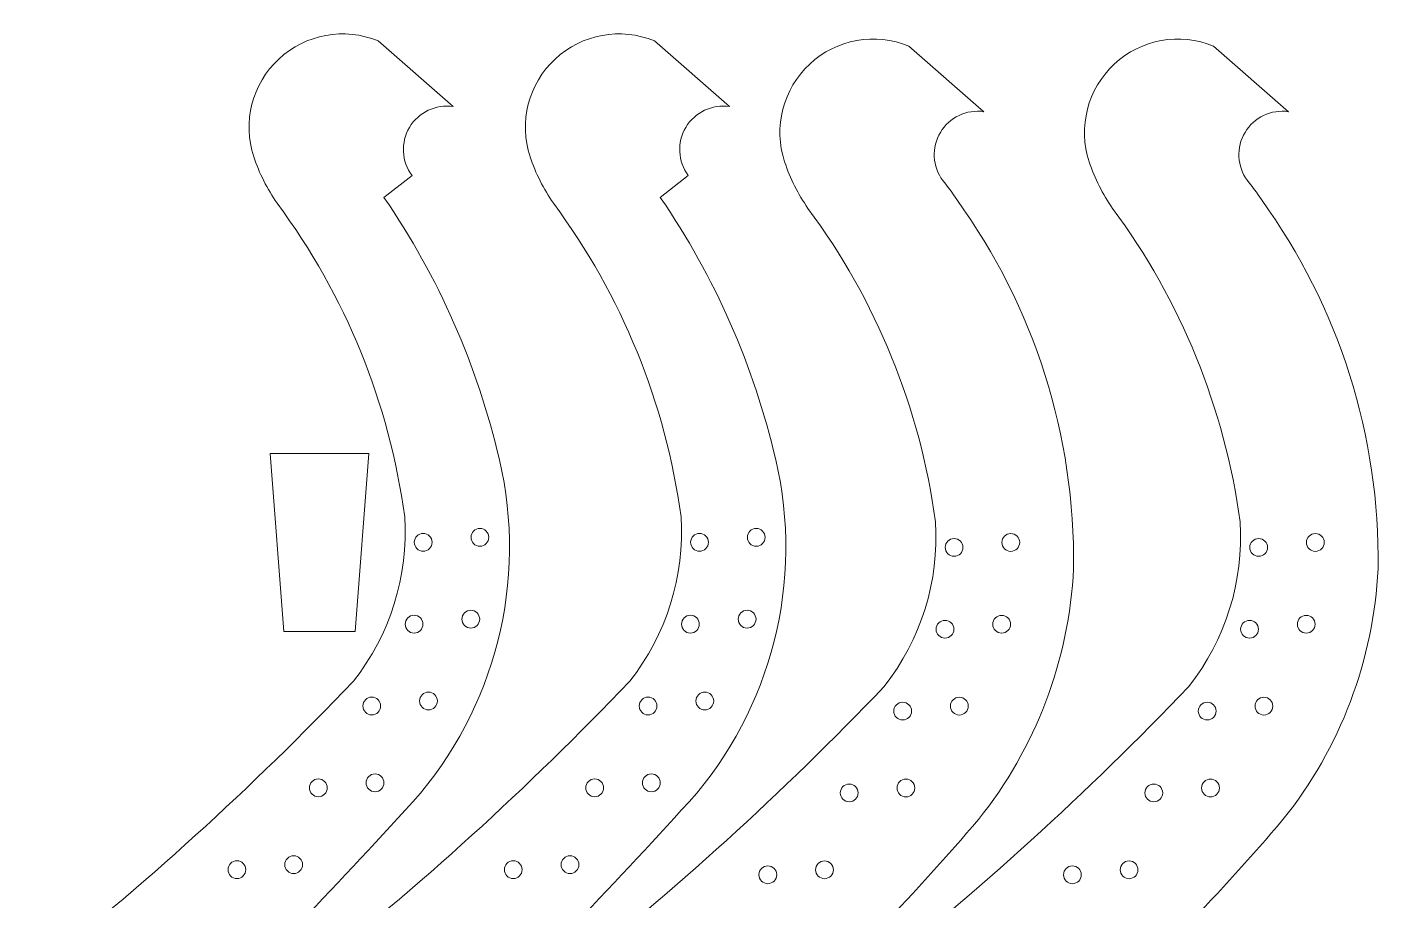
# Model space of a CAD drawing. Header units: inches. Extents: x 0.1 to 22.3, y 0.1 to 24.4.
# Drawn here: x 3.26 to 22.27, y 12.1 to 24.38 of the extents above; entities that cross this region are included whole.
import ezdxf

# ---------------------------------------------------------------- set-up
doc = ezdxf.new("R2010")
doc.units = ezdxf.units.IN
doc.header["$MEASUREMENT"] = 0
doc.layers.add('cut', color=6, linetype='Continuous', lineweight=0)

msp = doc.modelspace()

# ---------------------------------------------------------------- linework, layer by layer
at = {"layer": 'cut', "color": 6, "lineweight": 9, "true_color": 0xff00ff}
for points, knots in [([(8.194, 24.184), (7.719, 24.379), (7.174, 24.28), (6.798, 23.93), (6.798, 23.93), (6.422, 23.58), (6.285, 23.044), (6.446, 22.556)], [0, 0, 0, 0, 0.333333, 0.333333, 0.333333, 0.333333, 1, 1, 1, 1]), ([(12.078, 24.184), (11.603, 24.379), (11.058, 24.28), (10.682, 23.93), (10.682, 23.93), (10.306, 23.58), (10.169, 23.044), (10.33, 22.556)], [0, 0, 0, 0, 0.333333, 0.333333, 0.333333, 0.333333, 1, 1, 1, 1]), ([(15.655, 24.112), (15.18, 24.307), (14.635, 24.208), (14.26, 23.859), (14.26, 23.859), (13.884, 23.509), (13.746, 22.972), (13.907, 22.485)], [0, 0, 0, 0, 0.333333, 0.333333, 0.333333, 0.333333, 1, 1, 1, 1]), ([(19.936, 24.112), (19.462, 24.307), (18.917, 24.208), (18.541, 23.859), (18.541, 23.859), (18.165, 23.509), (18.027, 22.972), (18.188, 22.485)], [0, 0, 0, 0, 0.333333, 0.333333, 0.333333, 0.333333, 1, 1, 1, 1]), ([(9.248, 23.262), (9.003, 23.298), (8.762, 23.183), (8.635, 22.97), (8.635, 22.97), (8.509, 22.758), (8.522, 22.491), (8.67, 22.293)], [0, 0, 0, 0, 0.333333, 0.333333, 0.333333, 0.333333, 1, 1, 1, 1]), ([(13.131, 23.262), (12.887, 23.298), (12.645, 23.183), (12.519, 22.97), (12.519, 22.97), (12.392, 22.758), (12.406, 22.491), (12.553, 22.293)], [0, 0, 0, 0, 0.333333, 0.333333, 0.333333, 0.333333, 1, 1, 1, 1]), ([(16.709, 23.19), (16.465, 23.226), (16.223, 23.111), (16.096, 22.899), (16.096, 22.899), (15.97, 22.687), (15.984, 22.419), (16.131, 22.221)], [0, 0, 0, 0, 0.333333, 0.333333, 0.333333, 0.333333, 1, 1, 1, 1]), ([(20.99, 23.19), (20.746, 23.226), (20.504, 23.111), (20.378, 22.899), (20.378, 22.899), (20.251, 22.687), (20.265, 22.419), (20.412, 22.221)], [0, 0, 0, 0, 0.333333, 0.333333, 0.333333, 0.333333, 1, 1, 1, 1]), ([(9.624, 17.334), (9.555, 17.334), (9.499, 17.278), (9.499, 17.209), (9.499, 17.209), (9.499, 17.14), (9.555, 17.084), (9.624, 17.084), (9.624, 17.084), (9.693, 17.084), (9.749, 17.14), (9.749, 17.209), (9.749, 17.209), (9.749, 17.278), (9.693, 17.334), (9.624, 17.334)], [0, 0, 0, 0, 0.2, 0.2, 0.2, 0.2, 0.4, 0.4, 0.4, 0.4, 0.6, 0.6, 0.6, 0.6, 1, 1, 1, 1]), ([(13.508, 17.334), (13.439, 17.334), (13.383, 17.278), (13.383, 17.209), (13.383, 17.209), (13.383, 17.14), (13.439, 17.084), (13.508, 17.084), (13.508, 17.084), (13.577, 17.084), (13.633, 17.14), (13.633, 17.209), (13.633, 17.209), (13.633, 17.278), (13.577, 17.334), (13.508, 17.334)], [0, 0, 0, 0, 0.2, 0.2, 0.2, 0.2, 0.4, 0.4, 0.4, 0.4, 0.6, 0.6, 0.6, 0.6, 1, 1, 1, 1]), ([(8.827, 17.264), (8.758, 17.264), (8.702, 17.208), (8.702, 17.139), (8.702, 17.139), (8.702, 17.07), (8.758, 17.014), (8.827, 17.014), (8.827, 17.014), (8.896, 17.014), (8.952, 17.07), (8.952, 17.139), (8.952, 17.139), (8.952, 17.208), (8.896, 17.264), (8.827, 17.264)], [0, 0, 0, 0, 0.2, 0.2, 0.2, 0.2, 0.4, 0.4, 0.4, 0.4, 0.6, 0.6, 0.6, 0.6, 1, 1, 1, 1]), ([(12.711, 17.264), (12.642, 17.264), (12.586, 17.208), (12.586, 17.139), (12.586, 17.139), (12.586, 17.07), (12.642, 17.014), (12.711, 17.014), (12.711, 17.014), (12.78, 17.014), (12.836, 17.07), (12.836, 17.139), (12.836, 17.139), (12.836, 17.208), (12.78, 17.264), (12.711, 17.264)], [0, 0, 0, 0, 0.2, 0.2, 0.2, 0.2, 0.4, 0.4, 0.4, 0.4, 0.6, 0.6, 0.6, 0.6, 1, 1, 1, 1]), ([(16.289, 17.192), (16.22, 17.192), (16.164, 17.136), (16.164, 17.067), (16.164, 17.067), (16.164, 16.998), (16.22, 16.942), (16.289, 16.942), (16.289, 16.942), (16.358, 16.942), (16.414, 16.998), (16.414, 17.067), (16.414, 17.067), (16.414, 17.136), (16.358, 17.192), (16.289, 17.192)], [0, 0, 0, 0, 0.2, 0.2, 0.2, 0.2, 0.4, 0.4, 0.4, 0.4, 0.6, 0.6, 0.6, 0.6, 1, 1, 1, 1]), ([(17.086, 17.262), (17.017, 17.262), (16.961, 17.206), (16.961, 17.137), (16.961, 17.137), (16.961, 17.068), (17.017, 17.012), (17.086, 17.012), (17.086, 17.012), (17.155, 17.012), (17.211, 17.068), (17.211, 17.137), (17.211, 17.137), (17.211, 17.206), (17.155, 17.262), (17.086, 17.262)], [0, 0, 0, 0, 0.2, 0.2, 0.2, 0.2, 0.4, 0.4, 0.4, 0.4, 0.6, 0.6, 0.6, 0.6, 1, 1, 1, 1]), ([(20.57, 17.192), (20.501, 17.192), (20.445, 17.136), (20.445, 17.067), (20.445, 17.067), (20.445, 16.998), (20.501, 16.942), (20.57, 16.942), (20.57, 16.942), (20.639, 16.942), (20.695, 16.998), (20.695, 17.067), (20.695, 17.067), (20.695, 17.136), (20.639, 17.192), (20.57, 17.192)], [0, 0, 0, 0, 0.2, 0.2, 0.2, 0.2, 0.4, 0.4, 0.4, 0.4, 0.6, 0.6, 0.6, 0.6, 1, 1, 1, 1]), ([(21.367, 17.262), (21.298, 17.262), (21.242, 17.206), (21.242, 17.137), (21.242, 17.137), (21.242, 17.068), (21.298, 17.012), (21.367, 17.012), (21.367, 17.012), (21.436, 17.012), (21.492, 17.068), (21.492, 17.137), (21.492, 17.137), (21.492, 17.206), (21.436, 17.262), (21.367, 17.262)], [0, 0, 0, 0, 0.2, 0.2, 0.2, 0.2, 0.4, 0.4, 0.4, 0.4, 0.6, 0.6, 0.6, 0.6, 1, 1, 1, 1]), ([(9.496, 16.184), (9.427, 16.184), (9.371, 16.128), (9.371, 16.059), (9.371, 16.059), (9.371, 15.99), (9.427, 15.934), (9.496, 15.934), (9.496, 15.934), (9.565, 15.934), (9.621, 15.99), (9.621, 16.059), (9.621, 16.059), (9.621, 16.128), (9.565, 16.184), (9.496, 16.184)], [0, 0, 0, 0, 0.2, 0.2, 0.2, 0.2, 0.4, 0.4, 0.4, 0.4, 0.6, 0.6, 0.6, 0.6, 1, 1, 1, 1]), ([(13.38, 16.184), (13.311, 16.184), (13.255, 16.128), (13.255, 16.059), (13.255, 16.059), (13.255, 15.99), (13.311, 15.934), (13.38, 15.934), (13.38, 15.934), (13.449, 15.934), (13.505, 15.99), (13.505, 16.059), (13.505, 16.059), (13.505, 16.128), (13.449, 16.184), (13.38, 16.184)], [0, 0, 0, 0, 0.2, 0.2, 0.2, 0.2, 0.4, 0.4, 0.4, 0.4, 0.6, 0.6, 0.6, 0.6, 1, 1, 1, 1]), ([(8.699, 16.114), (8.63, 16.114), (8.574, 16.058), (8.574, 15.989), (8.574, 15.989), (8.574, 15.92), (8.63, 15.864), (8.699, 15.864), (8.699, 15.864), (8.768, 15.864), (8.824, 15.92), (8.824, 15.989), (8.824, 15.989), (8.824, 16.058), (8.768, 16.114), (8.699, 16.114)], [0, 0, 0, 0, 0.2, 0.2, 0.2, 0.2, 0.4, 0.4, 0.4, 0.4, 0.6, 0.6, 0.6, 0.6, 1, 1, 1, 1]), ([(12.583, 16.114), (12.514, 16.114), (12.458, 16.058), (12.458, 15.989), (12.458, 15.989), (12.458, 15.92), (12.514, 15.864), (12.583, 15.864), (12.583, 15.864), (12.652, 15.864), (12.708, 15.92), (12.708, 15.989), (12.708, 15.989), (12.708, 16.058), (12.652, 16.114), (12.583, 16.114)], [0, 0, 0, 0, 0.2, 0.2, 0.2, 0.2, 0.4, 0.4, 0.4, 0.4, 0.6, 0.6, 0.6, 0.6, 1, 1, 1, 1]), ([(16.161, 16.042), (16.092, 16.042), (16.036, 15.986), (16.036, 15.917), (16.036, 15.917), (16.036, 15.848), (16.092, 15.792), (16.161, 15.792), (16.161, 15.792), (16.23, 15.792), (16.286, 15.848), (16.286, 15.917), (16.286, 15.917), (16.286, 15.986), (16.23, 16.042), (16.161, 16.042)], [0, 0, 0, 0, 0.2, 0.2, 0.2, 0.2, 0.4, 0.4, 0.4, 0.4, 0.6, 0.6, 0.6, 0.6, 1, 1, 1, 1]), ([(16.958, 16.112), (16.889, 16.112), (16.833, 16.056), (16.833, 15.987), (16.833, 15.987), (16.833, 15.918), (16.889, 15.862), (16.958, 15.862), (16.958, 15.862), (17.027, 15.862), (17.083, 15.918), (17.083, 15.987), (17.083, 15.987), (17.083, 16.056), (17.027, 16.112), (16.958, 16.112)], [0, 0, 0, 0, 0.2, 0.2, 0.2, 0.2, 0.4, 0.4, 0.4, 0.4, 0.6, 0.6, 0.6, 0.6, 1, 1, 1, 1]), ([(20.442, 16.042), (20.373, 16.042), (20.317, 15.986), (20.317, 15.917), (20.317, 15.917), (20.317, 15.848), (20.373, 15.792), (20.442, 15.792), (20.442, 15.792), (20.511, 15.792), (20.567, 15.848), (20.567, 15.917), (20.567, 15.917), (20.567, 15.986), (20.511, 16.042), (20.442, 16.042)], [0, 0, 0, 0, 0.2, 0.2, 0.2, 0.2, 0.4, 0.4, 0.4, 0.4, 0.6, 0.6, 0.6, 0.6, 1, 1, 1, 1]), ([(21.239, 16.112), (21.17, 16.112), (21.114, 16.056), (21.114, 15.987), (21.114, 15.987), (21.114, 15.918), (21.17, 15.862), (21.239, 15.862), (21.239, 15.862), (21.308, 15.862), (21.364, 15.918), (21.364, 15.987), (21.364, 15.987), (21.364, 16.056), (21.308, 16.112), (21.239, 16.112)], [0, 0, 0, 0, 0.2, 0.2, 0.2, 0.2, 0.4, 0.4, 0.4, 0.4, 0.6, 0.6, 0.6, 0.6, 1, 1, 1, 1]), ([(8.901, 15.034), (8.832, 15.034), (8.776, 14.978), (8.776, 14.909), (8.776, 14.909), (8.776, 14.84), (8.832, 14.784), (8.901, 14.784), (8.901, 14.784), (8.97, 14.784), (9.026, 14.84), (9.026, 14.909), (9.026, 14.909), (9.026, 14.978), (8.97, 15.034), (8.901, 15.034)], [0, 0, 0, 0, 0.2, 0.2, 0.2, 0.2, 0.4, 0.4, 0.4, 0.4, 0.6, 0.6, 0.6, 0.6, 1, 1, 1, 1]), ([(12.785, 15.034), (12.716, 15.034), (12.66, 14.978), (12.66, 14.909), (12.66, 14.909), (12.66, 14.84), (12.716, 14.784), (12.785, 14.784), (12.785, 14.784), (12.854, 14.784), (12.91, 14.84), (12.91, 14.909), (12.91, 14.909), (12.91, 14.978), (12.854, 15.034), (12.785, 15.034)], [0, 0, 0, 0, 0.2, 0.2, 0.2, 0.2, 0.4, 0.4, 0.4, 0.4, 0.6, 0.6, 0.6, 0.6, 1, 1, 1, 1]), ([(8.104, 14.964), (8.035, 14.964), (7.979, 14.908), (7.979, 14.839), (7.979, 14.839), (7.979, 14.77), (8.035, 14.714), (8.104, 14.714), (8.104, 14.714), (8.174, 14.714), (8.229, 14.77), (8.229, 14.839), (8.229, 14.839), (8.229, 14.908), (8.174, 14.964), (8.104, 14.964)], [0, 0, 0, 0, 0.2, 0.2, 0.2, 0.2, 0.4, 0.4, 0.4, 0.4, 0.6, 0.6, 0.6, 0.6, 1, 1, 1, 1]), ([(11.988, 14.964), (11.919, 14.964), (11.863, 14.908), (11.863, 14.839), (11.863, 14.839), (11.863, 14.77), (11.919, 14.714), (11.988, 14.714), (11.988, 14.714), (12.057, 14.714), (12.113, 14.77), (12.113, 14.839), (12.113, 14.839), (12.113, 14.908), (12.057, 14.964), (11.988, 14.964)], [0, 0, 0, 0, 0.2, 0.2, 0.2, 0.2, 0.4, 0.4, 0.4, 0.4, 0.6, 0.6, 0.6, 0.6, 1, 1, 1, 1]), ([(15.566, 14.892), (15.497, 14.892), (15.441, 14.836), (15.441, 14.767), (15.441, 14.767), (15.441, 14.698), (15.497, 14.642), (15.566, 14.642), (15.566, 14.642), (15.635, 14.642), (15.691, 14.698), (15.691, 14.767), (15.691, 14.767), (15.691, 14.836), (15.635, 14.892), (15.566, 14.892)], [0, 0, 0, 0, 0.2, 0.2, 0.2, 0.2, 0.4, 0.4, 0.4, 0.4, 0.6, 0.6, 0.6, 0.6, 1, 1, 1, 1]), ([(16.363, 14.962), (16.294, 14.962), (16.238, 14.906), (16.238, 14.837), (16.238, 14.837), (16.238, 14.768), (16.294, 14.712), (16.363, 14.712), (16.363, 14.712), (16.432, 14.712), (16.488, 14.768), (16.488, 14.837), (16.488, 14.837), (16.488, 14.906), (16.432, 14.962), (16.363, 14.962)], [0, 0, 0, 0, 0.2, 0.2, 0.2, 0.2, 0.4, 0.4, 0.4, 0.4, 0.6, 0.6, 0.6, 0.6, 1, 1, 1, 1]), ([(19.847, 14.892), (19.778, 14.892), (19.722, 14.836), (19.722, 14.767), (19.722, 14.767), (19.722, 14.698), (19.778, 14.642), (19.847, 14.642), (19.847, 14.642), (19.916, 14.642), (19.972, 14.698), (19.972, 14.767), (19.972, 14.767), (19.972, 14.836), (19.916, 14.892), (19.847, 14.892)], [0, 0, 0, 0, 0.2, 0.2, 0.2, 0.2, 0.4, 0.4, 0.4, 0.4, 0.6, 0.6, 0.6, 0.6, 1, 1, 1, 1]), ([(20.644, 14.962), (20.575, 14.962), (20.519, 14.906), (20.519, 14.837), (20.519, 14.837), (20.519, 14.768), (20.575, 14.712), (20.644, 14.712), (20.644, 14.712), (20.713, 14.712), (20.769, 14.768), (20.769, 14.837), (20.769, 14.837), (20.769, 14.906), (20.713, 14.962), (20.644, 14.962)], [0, 0, 0, 0, 0.2, 0.2, 0.2, 0.2, 0.4, 0.4, 0.4, 0.4, 0.6, 0.6, 0.6, 0.6, 1, 1, 1, 1]), ([(8.15, 13.884), (8.081, 13.884), (8.025, 13.828), (8.025, 13.759), (8.025, 13.759), (8.025, 13.69), (8.081, 13.634), (8.15, 13.634), (8.15, 13.634), (8.219, 13.634), (8.275, 13.69), (8.275, 13.759), (8.275, 13.759), (8.275, 13.828), (8.219, 13.884), (8.15, 13.884)], [0, 0, 0, 0, 0.2, 0.2, 0.2, 0.2, 0.4, 0.4, 0.4, 0.4, 0.6, 0.6, 0.6, 0.6, 1, 1, 1, 1]), ([(12.034, 13.884), (11.965, 13.884), (11.909, 13.828), (11.909, 13.759), (11.909, 13.759), (11.909, 13.69), (11.965, 13.634), (12.034, 13.634), (12.034, 13.634), (12.103, 13.634), (12.159, 13.69), (12.159, 13.759), (12.159, 13.759), (12.159, 13.828), (12.103, 13.884), (12.034, 13.884)], [0, 0, 0, 0, 0.2, 0.2, 0.2, 0.2, 0.4, 0.4, 0.4, 0.4, 0.6, 0.6, 0.6, 0.6, 1, 1, 1, 1]), ([(7.353, 13.814), (7.284, 13.814), (7.228, 13.758), (7.228, 13.689), (7.228, 13.689), (7.228, 13.62), (7.284, 13.564), (7.353, 13.564), (7.353, 13.564), (7.422, 13.564), (7.478, 13.62), (7.478, 13.689), (7.478, 13.689), (7.478, 13.758), (7.422, 13.814), (7.353, 13.814)], [0, 0, 0, 0, 0.2, 0.2, 0.2, 0.2, 0.4, 0.4, 0.4, 0.4, 0.6, 0.6, 0.6, 0.6, 1, 1, 1, 1]), ([(11.237, 13.814), (11.168, 13.814), (11.112, 13.758), (11.112, 13.689), (11.112, 13.689), (11.112, 13.62), (11.168, 13.564), (11.237, 13.564), (11.237, 13.564), (11.306, 13.564), (11.362, 13.62), (11.362, 13.689), (11.362, 13.689), (11.362, 13.758), (11.306, 13.814), (11.237, 13.814)], [0, 0, 0, 0, 0.2, 0.2, 0.2, 0.2, 0.4, 0.4, 0.4, 0.4, 0.6, 0.6, 0.6, 0.6, 1, 1, 1, 1]), ([(14.815, 13.742), (14.746, 13.742), (14.69, 13.686), (14.69, 13.617), (14.69, 13.617), (14.69, 13.548), (14.746, 13.492), (14.815, 13.492), (14.815, 13.492), (14.884, 13.492), (14.94, 13.548), (14.94, 13.617), (14.94, 13.617), (14.94, 13.686), (14.884, 13.742), (14.815, 13.742)], [0, 0, 0, 0, 0.2, 0.2, 0.2, 0.2, 0.4, 0.4, 0.4, 0.4, 0.6, 0.6, 0.6, 0.6, 1, 1, 1, 1]), ([(15.612, 13.812), (15.543, 13.812), (15.487, 13.756), (15.487, 13.687), (15.487, 13.687), (15.487, 13.618), (15.543, 13.562), (15.612, 13.562), (15.612, 13.562), (15.681, 13.562), (15.737, 13.618), (15.737, 13.687), (15.737, 13.687), (15.737, 13.756), (15.681, 13.812), (15.612, 13.812)], [0, 0, 0, 0, 0.2, 0.2, 0.2, 0.2, 0.4, 0.4, 0.4, 0.4, 0.6, 0.6, 0.6, 0.6, 1, 1, 1, 1]), ([(19.096, 13.742), (19.027, 13.742), (18.971, 13.686), (18.971, 13.617), (18.971, 13.617), (18.971, 13.548), (19.027, 13.492), (19.096, 13.492), (19.096, 13.492), (19.165, 13.492), (19.221, 13.548), (19.221, 13.617), (19.221, 13.617), (19.221, 13.686), (19.165, 13.742), (19.096, 13.742)], [0, 0, 0, 0, 0.2, 0.2, 0.2, 0.2, 0.4, 0.4, 0.4, 0.4, 0.6, 0.6, 0.6, 0.6, 1, 1, 1, 1]), ([(19.893, 13.812), (19.824, 13.812), (19.768, 13.756), (19.768, 13.687), (19.768, 13.687), (19.768, 13.618), (19.824, 13.562), (19.893, 13.562), (19.893, 13.562), (19.962, 13.562), (20.018, 13.618), (20.018, 13.687), (20.018, 13.687), (20.018, 13.756), (19.962, 13.812), (19.893, 13.812)], [0, 0, 0, 0, 0.2, 0.2, 0.2, 0.2, 0.4, 0.4, 0.4, 0.4, 0.6, 0.6, 0.6, 0.6, 1, 1, 1, 1]), ([(6.209, 12.664), (6.14, 12.664), (6.084, 12.608), (6.084, 12.539), (6.084, 12.539), (6.084, 12.47), (6.14, 12.414), (6.209, 12.414), (6.209, 12.414), (6.278, 12.414), (6.334, 12.47), (6.334, 12.539), (6.334, 12.539), (6.334, 12.608), (6.278, 12.664), (6.209, 12.664)], [0, 0, 0, 0, 0.2, 0.2, 0.2, 0.2, 0.4, 0.4, 0.4, 0.4, 0.6, 0.6, 0.6, 0.6, 1, 1, 1, 1]), ([(7.006, 12.734), (6.937, 12.734), (6.881, 12.678), (6.881, 12.609), (6.881, 12.609), (6.881, 12.54), (6.937, 12.484), (7.006, 12.484), (7.006, 12.484), (7.075, 12.484), (7.131, 12.54), (7.131, 12.609), (7.131, 12.609), (7.131, 12.678), (7.075, 12.734), (7.006, 12.734)], [0, 0, 0, 0, 0.2, 0.2, 0.2, 0.2, 0.4, 0.4, 0.4, 0.4, 0.6, 0.6, 0.6, 0.6, 1, 1, 1, 1]), ([(10.093, 12.664), (10.024, 12.664), (9.968, 12.608), (9.968, 12.539), (9.968, 12.539), (9.968, 12.47), (10.024, 12.414), (10.093, 12.414), (10.093, 12.414), (10.162, 12.414), (10.218, 12.47), (10.218, 12.539), (10.218, 12.539), (10.218, 12.608), (10.162, 12.664), (10.093, 12.664)], [0, 0, 0, 0, 0.2, 0.2, 0.2, 0.2, 0.4, 0.4, 0.4, 0.4, 0.6, 0.6, 0.6, 0.6, 1, 1, 1, 1]), ([(10.89, 12.734), (10.821, 12.734), (10.765, 12.678), (10.765, 12.609), (10.765, 12.609), (10.765, 12.54), (10.821, 12.484), (10.89, 12.484), (10.89, 12.484), (10.959, 12.484), (11.015, 12.54), (11.015, 12.609), (11.015, 12.609), (11.015, 12.678), (10.959, 12.734), (10.89, 12.734)], [0, 0, 0, 0, 0.2, 0.2, 0.2, 0.2, 0.4, 0.4, 0.4, 0.4, 0.6, 0.6, 0.6, 0.6, 1, 1, 1, 1]), ([(13.671, 12.592), (13.602, 12.592), (13.546, 12.536), (13.546, 12.467), (13.546, 12.467), (13.546, 12.398), (13.602, 12.342), (13.671, 12.342), (13.671, 12.342), (13.74, 12.342), (13.796, 12.398), (13.796, 12.467), (13.796, 12.467), (13.796, 12.536), (13.74, 12.592), (13.671, 12.592)], [0, 0, 0, 0, 0.2, 0.2, 0.2, 0.2, 0.4, 0.4, 0.4, 0.4, 0.6, 0.6, 0.6, 0.6, 1, 1, 1, 1]), ([(14.468, 12.662), (14.398, 12.662), (14.343, 12.606), (14.343, 12.537), (14.343, 12.537), (14.343, 12.468), (14.398, 12.412), (14.468, 12.412), (14.468, 12.412), (14.537, 12.412), (14.593, 12.468), (14.593, 12.537), (14.593, 12.537), (14.593, 12.606), (14.537, 12.662), (14.468, 12.662)], [0, 0, 0, 0, 0.2, 0.2, 0.2, 0.2, 0.4, 0.4, 0.4, 0.4, 0.6, 0.6, 0.6, 0.6, 1, 1, 1, 1]), ([(17.952, 12.592), (17.883, 12.592), (17.827, 12.536), (17.827, 12.467), (17.827, 12.467), (17.827, 12.398), (17.883, 12.342), (17.952, 12.342), (17.952, 12.342), (18.021, 12.342), (18.077, 12.398), (18.077, 12.467), (18.077, 12.467), (18.077, 12.536), (18.021, 12.592), (17.952, 12.592)], [0, 0, 0, 0, 0.2, 0.2, 0.2, 0.2, 0.4, 0.4, 0.4, 0.4, 0.6, 0.6, 0.6, 0.6, 1, 1, 1, 1]), ([(18.749, 12.662), (18.68, 12.662), (18.624, 12.606), (18.624, 12.537), (18.624, 12.537), (18.624, 12.468), (18.68, 12.412), (18.749, 12.412), (18.749, 12.412), (18.818, 12.412), (18.874, 12.468), (18.874, 12.537), (18.874, 12.537), (18.874, 12.606), (18.818, 12.662), (18.749, 12.662)], [0, 0, 0, 0, 0.2, 0.2, 0.2, 0.2, 0.4, 0.4, 0.4, 0.4, 0.6, 0.6, 0.6, 0.6, 1, 1, 1, 1])]:
    msp.add_open_spline(points, degree=3, knots=knots, dxfattribs=at)
for points in [[(9.248, 23.262), (9.248, 23.262), (8.194, 24.184), (8.194, 24.184)], [(13.131, 23.262), (13.131, 23.262), (12.078, 24.184), (12.078, 24.184)], [(16.709, 23.19), (16.709, 23.19), (15.655, 24.112), (15.655, 24.112)], [(20.99, 23.19), (20.99, 23.19), (19.936, 24.112), (19.936, 24.112)], [(6.446, 22.556), (6.524, 22.324), (6.634, 22.104), (6.774, 21.903)], [(10.33, 22.556), (10.408, 22.324), (10.518, 22.104), (10.657, 21.903)], [(13.907, 22.485), (13.985, 22.252), (14.096, 22.032), (14.235, 21.831)], [(18.188, 22.485), (18.266, 22.252), (18.377, 22.032), (18.516, 21.831)], [(8.67, 22.293), (8.67, 22.293), (8.276, 21.985), (8.276, 21.985)], [(12.553, 22.293), (12.553, 22.293), (12.16, 21.985), (12.16, 21.985)], [(16.326, 21.954), (16.266, 22.047), (16.201, 22.136), (16.131, 22.221)], [(20.608, 21.954), (20.548, 22.047), (20.482, 22.136), (20.412, 22.221)], [(8.567, 17.497), (8.351, 19.094), (7.734, 20.609), (6.774, 21.903)], [(9.898, 18.3), (9.592, 19.618), (9.042, 20.868), (8.276, 21.985)], [(12.451, 17.497), (12.235, 19.094), (11.618, 20.609), (10.657, 21.903)], [(13.782, 18.3), (13.476, 19.618), (12.926, 20.868), (12.16, 21.985)], [(17.968, 16.772), (17.993, 18.631), (17.418, 20.449), (16.326, 21.954)], [(22.249, 16.772), (22.275, 18.631), (21.699, 20.449), (20.608, 21.954)], [(16.028, 17.426), (15.812, 19.022), (15.195, 20.538), (14.235, 21.831)], [(20.309, 17.426), (20.093, 19.022), (19.476, 20.538), (18.516, 21.831)], [(8.062, 18.385), (8.062, 18.385), (6.678, 18.385), (6.678, 18.385)], [(6.87, 15.885), (6.87, 15.885), (6.678, 18.385), (6.678, 18.385)], [(7.87, 15.885), (7.87, 15.885), (8.062, 18.385), (8.062, 18.385)], [(8.68, 13.492), (9.844, 14.801), (10.298, 16.595), (9.898, 18.3)], [(12.564, 13.492), (13.728, 14.801), (14.182, 16.595), (13.782, 18.3)], [(7.846, 15.186), (8.363, 15.841), (8.619, 16.664), (8.567, 17.497)], [(11.73, 15.186), (12.246, 15.841), (12.503, 16.664), (12.451, 17.497)], [(15.308, 15.114), (15.824, 15.77), (16.08, 16.593), (16.028, 17.426)], [(19.589, 15.114), (20.105, 15.77), (20.362, 16.593), (20.309, 17.426)], [(16.63, 13.242), (17.437, 14.247), (17.906, 15.483), (17.968, 16.772)], [(20.911, 13.242), (21.718, 14.247), (22.187, 15.483), (22.249, 16.772)], [(7.87, 15.885), (7.87, 15.885), (6.87, 15.885), (6.87, 15.885)], [(3.259, 11.021), (4.885, 12.299), (6.418, 13.69), (7.846, 15.186)], [(7.143, 11.021), (8.769, 12.299), (10.302, 13.69), (11.73, 15.186)], [(10.72, 10.949), (12.346, 12.227), (13.879, 13.619), (15.308, 15.114)], [(15.002, 10.949), (16.628, 12.227), (18.161, 13.619), (19.589, 15.114)], [(5.252, 9.933), (6.428, 11.086), (7.572, 12.273), (8.68, 13.492)], [(9.135, 9.933), (10.312, 11.086), (11.455, 12.273), (12.564, 13.492)], [(13.829, 10.341), (14.823, 11.248), (15.758, 12.217), (16.63, 13.242)], [(18.11, 10.341), (19.104, 11.248), (20.039, 12.217), (20.911, 13.242)]]:
    msp.add_open_spline(points, degree=3, dxfattribs=at)

doc.saveas('drawing.dxf')
